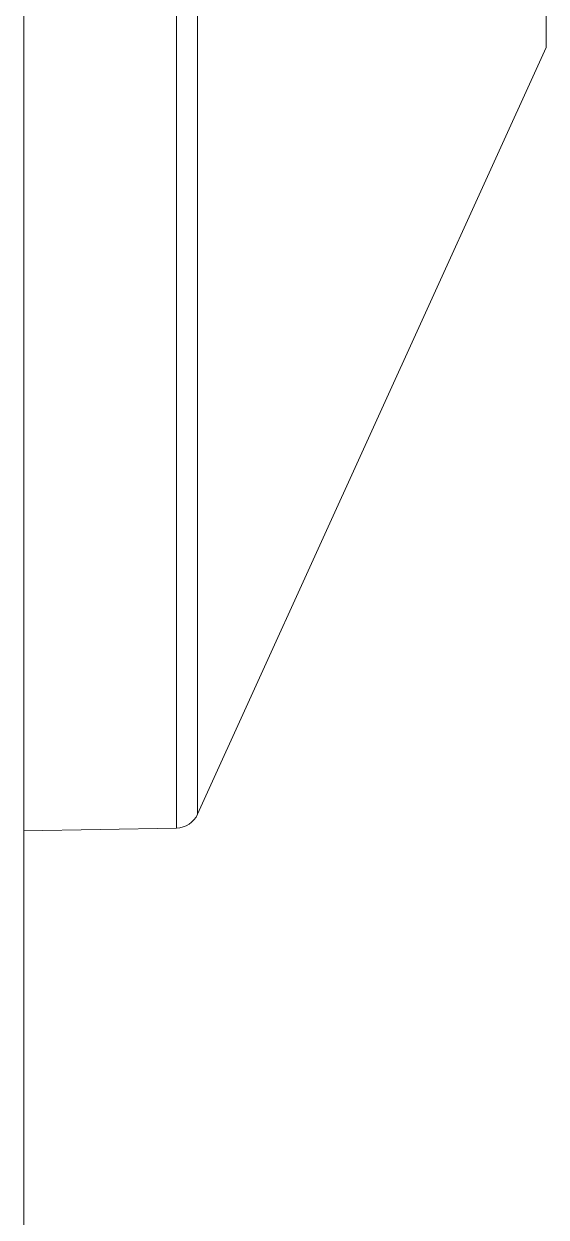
# Model space of a CAD drawing. Extents: x 8819 to 9239, y -18069 to -17475.
# Drawn here: x 9055.13 to 9063.32, y -17774.91 to -17756.21 of the extents above; entities that cross this region are included whole.
import ezdxf

# ---------------------------------------------------------------- set-up
doc = ezdxf.new("R2010")
doc.units = 0
doc.header["$MEASUREMENT"] = 0
doc.linetypes.add('HIDDEN2', pattern=[4.7625, 3.175, -1.5875])
doc.layers.get('0').update_dxf_attribs({"linetype": 'CONTINUOUS', "lineweight": 13})
doc.layers.add('1', color=4, linetype='HIDDEN2')

msp = doc.modelspace()

# ---------------------------------------------------------------- linework, layer by layer
at = {"color": 7, "linetype": 'Continuous'}
msp.add_line((9055.133, -17518.269), (9055.133, -17978.236), dxfattribs=at)
at = {"layer": '1', "color": 7, "linetype": 'Continuous', "lineweight": 18}
for p, q in [((9055.133, -17723.758), (9055.133, -17762.414)), ((9057.856, -17768.589), (9063.316, -17756.576)), ((9055.133, -17762.414), (9055.133, -17768.849)), ((9055.133, -17768.849), (9057.522, -17768.807))]:
    msp.add_line(p, q, dxfattribs=at)
at = {"layer": '1', "color": 1, "linetype": 'Continuous', "lineweight": 13}
for p, q in [((9057.522, -17768.807), (9057.522, -17723.799)), ((9057.856, -17724.018), (9057.856, -17768.589)), ((9063.316, -17756.576), (9063.316, -17753.644))]:
    msp.add_line(p, q, dxfattribs=at)
at = {"layer": '1', "color": 7, "linetype": 'Continuous', "lineweight": 18}
msp.add_arc((9057.516, -17768.434), 0.373, 271, 335.556, dxfattribs=at)

doc.saveas('drawing.dxf')
